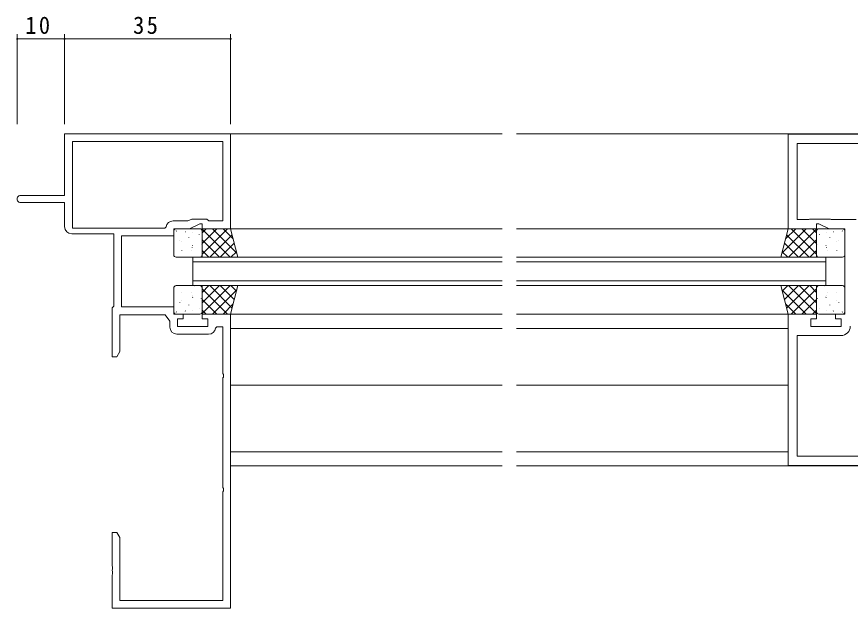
# Model space of a CAD drawing. Units: millimetres on the paper. Extents: x -420 to 373, y -297 to 267.
# Drawn here: x -22.8 to 152.9, y -35.6 to 89.1 of the extents above; entities that cross this region are included whole.
import ezdxf

# ---------------------------------------------------------------- set-up
doc = ezdxf.new("R2010")
doc.units = ezdxf.units.MM
for name, color, linetype, lineweight in [('0-3_YKK_11', 7, 'Continuous', 9), ('0-4_YKK_12', 2, 'Continuous', 9), ('0-6_YKK_13', 4, 'Continuous', 9), ('0-7_YKK_D', 6, 'Continuous', 9)]:
    doc.layers.add(name, color=color, linetype=linetype, lineweight=lineweight)
doc.styles.add('ＭＳ ゴシック', font='')
doc.styles.get('ＭＳ ゴシック').set_extended_font_data('MS Gothic')

msp = doc.modelspace()

# ---------------------------------------------------------------- linework, layer by layer
at = {"layer": '0-3_YKK_11'}
for p, q in [((-12.7, 64.4), (-12.7, 51.4)), ((22.3, 64.4), (-12.7, 64.4)), ((22.3, 44.4), (22.3, 64.4)), ((139.8, 64.3), (174.8, 64.3)), ((139.8, 44.4), (139.8, 64.3)), ((-11.07, 62.77), (20.67, 62.77)), ((-11.07, 44.53), (-11.07, 62.77)), ((-11.07, 62.77), (20.67, 62.77)), ((20.67, 62.77), (20.67, 46.03)), ((141.73, 62.37), (141.73, 46.33)), ((172.87, 62.37), (141.73, 62.37)), ((-12.7, 51.4), (-21.95, 51.4)), ((-21.95, 49.9), (-12.7, 49.9)), ((-12.7, 49.9), (-12.7, 44.83)), ((13.294, 46.03), (10.17, 46.03)), ((14.088, 46.4), (13.294, 46.03)), ((17.3, 46.4), (14.088, 46.4)), ((17.67, 46.03), (17.3, 46.4)), ((20.67, 46.03), (17.67, 46.03)), ((141.73, 46.33), (144.15, 46.33)), ((144.15, 46.33), (144.3, 46.4)), ((144.3, 46.4), (148.722, 46.4)), ((148.722, 46.4), (148.872, 46.33)), ((148.872, 46.33), (154.134, 46.33)), ((8.395, 44.53), (-11.07, 44.53)), ((8.691, 44.78), (8.395, 44.53)), ((10.3, 44.4), (13.656, 44.4)), ((10.3, 42.9), (10.3, 44.4)), ((13.656, 44.4), (15.8, 45.4)), ((15.8, 45.4), (16.3, 45.4)), ((16.3, 45.4), (16.3, 44.4)), ((16.3, 44.4), (22.3, 44.4)), ((145.8, 44.4), (139.8, 44.4)), ((145.8, 45.4), (145.8, 44.4)), ((146.3, 45.4), (145.8, 45.4)), ((148.445, 44.4), (146.3, 45.4)), ((151.8, 44.4), (148.445, 44.4)), ((151.8, 26.4), (151.8, 44.4)), ((-11.2, 43.33), (-2.33, 43.33)), ((-2.33, 43.33), (-2.33, 28.099)), ((-0.7, 42.9), (10.3, 42.9)), ((-0.7, 27.9), (-0.7, 42.9)), ((-2.515, 27.899), (-2.7, 27.7)), ((-2.7, 27.7), (-2.7, 17.4)), ((-2.33, 28.099), (-2.515, 27.899)), ((10.3, 27.9), (-0.7, 27.9)), ((10.3, 26.4), (10.3, 27.9)), ((12.3, 26.4), (10.3, 26.4)), ((12.3, 25.4), (12.3, 26.4)), ((16.3, 26.4), (16.3, 25.4)), ((22.3, 26.4), (16.3, 26.4)), ((22.3, -35.6), (22.3, 26.4)), ((139.8, 26.4), (145.8, 26.4)), ((139.8, -5.5), (139.8, 26.4)), ((145.8, 26.4), (145.8, 25.4)), ((149.8, 26.4), (151.8, 26.4)), ((149.8, 25.4), (149.8, 26.4)), ((-1.07, 26.27), (8.5, 26.27)), ((-1.07, 18.491), (-1.07, 26.27)), ((8.5, 26.27), (9.47, 24.885)), ((9.47, 24.885), (9.47, 23.67)), ((11.1, 25.4), (12.3, 25.4)), ((11.1, 23.8), (11.1, 25.4)), ((16.3, 25.4), (17.5, 25.4)), ((17.5, 25.4), (17.5, 23.8)), ((144.6, 25.4), (144.6, 23.8)), ((145.8, 25.4), (144.6, 25.4)), ((151, 25.4), (149.8, 25.4)), ((151, 23.8), (151, 25.4)), ((17.5, 23.8), (11.1, 23.8)), ((19.113, 23.445), (19.41, 23.7)), ((19.41, 23.7), (20.67, 23.7)), ((20.67, 23.7), (20.67, 13.858)), ((144.6, 23.8), (151, 23.8)), ((10.97, 22.17), (17.63, 22.17)), ((141.73, 21.87), (150.93, 21.87)), ((141.73, -3.57), (141.73, 21.87)), ((-1.7, 17.4), (-1.07, 18.491)), ((-2.7, 17.4), (-1.7, 17.4)), ((20.67, 13.858), (20.79, 13.675)), ((20.79, 13.125), (20.67, 12.942)), ((20.67, 12.942), (20.67, -10.142)), ((20.79, 13.675), (20.79, 13.125)), ((156.6, -3.57), (141.73, -3.57)), ((174.8, -5.5), (139.8, -5.5)), ((20.67, -10.142), (20.79, -10.325)), ((20.79, -10.325), (20.79, -10.875)), ((20.79, -10.875), (20.67, -11.058)), ((20.67, -11.058), (20.67, -33.97)), ((-2.7, -19.6), (-2.7, -26.642)), ((-1.7, -19.6), (-2.7, -19.6)), ((-1.07, -20.691), (-1.7, -19.6)), ((-1.07, -33.97), (-1.07, -20.691)), ((-2.7, -26.642), (-2.58, -26.825)), ((-2.58, -27.375), (-2.7, -27.558)), ((-2.7, -27.558), (-2.7, -27.642)), ((-2.7, -27.642), (-2.58, -27.825)), ((-2.58, -26.825), (-2.58, -27.375)), ((-2.58, -27.825), (-2.58, -28.375)), ((-2.58, -28.375), (-2.7, -28.558)), ((-2.7, -28.558), (-2.7, -35.6)), ((20.67, -33.97), (-1.07, -33.97)), ((-2.7, -35.6), (22.3, -35.6))]:
    msp.add_line(p, q, dxfattribs=at)
for centre, radius, start, end in [((-21.95, 50.65), 0.75, 89.99998, 270), ((10.17, 44.53), 1.5, 90, 170.40591), ((-11.2, 44.83), 1.5, 180, 269.99998), ((10.97, 23.67), 1.5, 180, 269.99998), ((17.63, 23.67), 1.5, 270, 351.37306), ((150.93, 23.87), 2, 270, 359.99998)]:
    msp.add_arc(centre, radius, start, end, dxfattribs=at)
at = {"layer": '0-4_YKK_12'}
for p, q in [((22, 64.4), (79.55, 64.4)), ((82.55, 64.4), (232.05, 64.4)), ((22.3, 44.4), (79.55, 44.4)), ((140, 44.4), (82.55, 44.4)), ((14.3, 32.4), (14.3, 38.4)), ((14.3, 38.4), (79.55, 38.4)), ((14.3, 37.4), (79.55, 37.4)), ((147.8, 38.4), (82.55, 38.4)), ((147.8, 37.4), (82.55, 37.4)), ((147.8, 38.4), (147.8, 32.4)), ((14.3, 33.4), (79.55, 33.4)), ((147.8, 33.4), (82.55, 33.4)), ((14.3, 32.4), (79.55, 32.4)), ((147.8, 32.4), (82.55, 32.4)), ((22.3, 26.4), (79.55, 26.4)), ((140, 26.4), (82.55, 26.4)), ((22.3, 23.4), (79.55, 23.4)), ((139.8, 23.4), (82.55, 23.4)), ((22.3, 11.4), (79.55, 11.4)), ((139.8, 11.4), (82.55, 11.4)), ((22.3, -2.6), (79.55, -2.6)), ((139.8, -2.6), (82.55, -2.6)), ((22.3, -5.6), (79.55, -5.6)), ((82.55, -5.6), (232.05, -5.6))]:
    msp.add_line(p, q, dxfattribs=at)
at = {"layer": '0-6_YKK_13'}
for p, q in [((10.8, 44.4), (15.8, 44.4)), ((10.864, 43.956), (10.84, 43.912)), ((19.389, 44.4), (16.3, 41.311)), ((17.144, 44.4), (16.3, 43.556)), ((22.3, 44.4), (16.3, 44.4)), ((21.634, 44.4), (16.3, 39.066)), ((16.3, 44.4), (16.3, 38.4)), ((22.202, 38.4), (16.3, 44.302)), ((23.584, 39.263), (18.447, 44.4)), ((22.836, 42.256), (20.692, 44.4)), ((23.8, 38.4), (22.3, 44.4)), ((138.3, 38.4), (139.8, 44.4)), ((138.516, 39.263), (143.653, 44.4)), ((139.264, 42.256), (141.408, 44.4)), ((139.8, 44.4), (145.8, 44.4)), ((139.898, 38.4), (145.8, 44.302)), ((140.466, 44.4), (145.8, 39.066)), ((142.711, 44.4), (145.8, 41.311)), ((144.956, 44.4), (145.8, 43.556)), ((145.8, 44.4), (145.8, 38.4)), ((151.3, 44.4), (146.3, 44.4)), ((151.236, 43.956), (151.26, 43.912)), ((10.3, 38.9), (10.3, 43.9)), ((12.808, 43.764), (12.72, 43.717)), ((13.488, 42.522), (13.464, 42.478)), ((14.223, 43.592), (14.215, 43.586)), ((15.679, 43.165), (15.655, 43.122)), ((16.3, 43.9), (16.3, 38.9)), ((22.616, 43.136), (17.879, 38.4)), ((139.484, 43.136), (144.221, 38.4)), ((145.8, 43.9), (145.8, 38.9)), ((146.421, 43.165), (146.445, 43.122)), ((147.878, 43.592), (147.885, 43.586)), ((148.612, 42.522), (148.636, 42.478)), ((149.292, 43.764), (149.38, 43.717)), ((151.8, 38.9), (151.8, 43.9)), ((11.598, 41.931), (11.574, 41.887)), ((12.018, 41.617), (12.01, 41.611)), ((14.222, 40.498), (14.198, 40.454)), ((14.333, 40.874), (14.245, 40.828)), ((16.112, 41.089), (16.088, 41.045)), ((16.205, 41.773), (16.198, 41.766)), ((19.957, 38.4), (16.3, 42.057)), ((23.065, 41.34), (20.125, 38.4)), ((139.035, 41.34), (141.976, 38.4)), ((142.143, 38.4), (145.8, 42.057)), ((145.895, 41.773), (145.902, 41.766)), ((145.988, 41.089), (146.012, 41.045)), ((147.767, 40.874), (147.856, 40.828)), ((147.878, 40.498), (147.902, 40.454)), ((150.082, 41.617), (150.09, 41.611)), ((150.502, 41.931), (150.526, 41.887)), ((12.03, 39.855), (12.006, 39.811)), ((14.038, 39.831), (14.03, 39.825)), ((17.712, 38.4), (16.3, 39.812)), ((23.514, 39.544), (22.37, 38.4)), ((138.586, 39.544), (139.73, 38.4)), ((144.388, 38.4), (145.8, 39.812)), ((148.062, 39.831), (148.07, 39.825)), ((150.07, 39.855), (150.094, 39.811)), ((15.8, 38.4), (10.8, 38.4)), ((14.654, 38.421), (14.643, 38.4)), ((16.3, 38.4), (23.8, 38.4)), ((145.8, 38.4), (138.3, 38.4)), ((146.3, 38.4), (151.3, 38.4)), ((147.446, 38.421), (147.457, 38.4)), ((10.3, 31.9), (10.3, 26.9)), ((15.8, 32.4), (10.8, 32.4)), ((14.654, 32.379), (14.643, 32.4)), ((17.712, 32.4), (16.3, 30.988)), ((16.3, 32.4), (23.8, 32.4)), ((22.202, 32.4), (16.3, 26.498)), ((19.957, 32.4), (16.3, 28.743)), ((16.3, 26.4), (16.3, 32.4)), ((16.3, 26.9), (16.3, 31.9)), ((21.634, 26.4), (16.3, 31.734)), ((22.616, 27.664), (17.879, 32.4)), ((23.065, 29.46), (20.125, 32.4)), ((23.8, 32.4), (22.3, 26.4)), ((23.514, 31.256), (22.37, 32.4)), ((145.8, 32.4), (138.3, 32.4)), ((138.3, 32.4), (139.8, 26.4)), ((138.586, 31.256), (139.73, 32.4)), ((139.035, 29.46), (141.976, 32.4)), ((139.484, 27.664), (144.221, 32.4)), ((139.898, 32.4), (145.8, 26.498)), ((140.466, 26.4), (145.8, 31.734)), ((142.143, 32.4), (145.8, 28.743)), ((144.388, 32.4), (145.8, 30.988)), ((145.8, 26.4), (145.8, 32.4)), ((145.8, 26.9), (145.8, 31.9)), ((146.3, 32.4), (151.3, 32.4)), ((147.446, 32.379), (147.457, 32.4)), ((151.8, 31.9), (151.8, 26.9)), ((12.03, 30.946), (12.006, 30.989)), ((14.038, 30.969), (14.03, 30.975)), ((14.222, 30.302), (14.198, 30.346)), ((14.333, 29.926), (14.245, 29.972)), ((23.584, 31.537), (18.447, 26.4)), ((138.516, 31.537), (143.653, 26.4)), ((147.767, 29.926), (147.856, 29.972)), ((147.878, 30.302), (147.902, 30.346)), ((148.062, 30.969), (148.07, 30.975)), ((150.07, 30.946), (150.094, 30.989)), ((11.598, 28.869), (11.574, 28.913)), ((12.018, 29.183), (12.01, 29.189)), ((13.488, 28.278), (13.464, 28.322)), ((16.112, 29.711), (16.088, 29.755)), ((16.205, 29.027), (16.198, 29.034)), ((19.389, 26.4), (16.3, 29.489)), ((22.836, 28.544), (20.692, 26.4)), ((139.264, 28.544), (141.408, 26.4)), ((142.711, 26.4), (145.8, 29.489)), ((145.895, 29.027), (145.902, 29.034)), ((145.988, 29.711), (146.012, 29.755)), ((148.612, 28.278), (148.636, 28.322)), ((150.082, 29.183), (150.09, 29.189)), ((150.502, 28.869), (150.526, 28.913)), ((10.8, 26.4), (15.8, 26.4)), ((10.864, 26.844), (10.84, 26.888)), ((12.808, 27.036), (12.72, 27.083)), ((14.223, 27.208), (14.215, 27.215)), ((15.679, 27.635), (15.655, 27.679)), ((17.144, 26.4), (16.3, 27.244)), ((22.3, 26.4), (16.3, 26.4)), ((139.8, 26.4), (145.8, 26.4)), ((144.956, 26.4), (145.8, 27.244)), ((151.3, 26.4), (146.3, 26.4)), ((146.421, 27.635), (146.445, 27.679)), ((147.878, 27.208), (147.885, 27.215)), ((149.292, 27.036), (149.38, 27.083)), ((151.236, 26.844), (151.26, 26.888))]:
    msp.add_line(p, q, dxfattribs=at)
for centre, start, end in [((10.8, 43.9), 90, 180), ((15.8, 43.9), 0, 90), ((146.3, 43.9), 90, 180), ((151.3, 43.9), 0, 90), ((10.8, 38.9), 180, 270), ((15.8, 38.9), 270, 0), ((146.3, 38.9), 179.99998, 270), ((151.3, 38.9), 270, 0), ((10.8, 31.9), 90, 180), ((15.8, 31.9), 0, 90), ((146.3, 31.9), 90, 179.99998), ((151.3, 31.9), 0, 90), ((10.8, 26.9), 180, 270), ((15.8, 26.9), 270, 0), ((146.3, 26.9), 180, 270), ((151.3, 26.9), 270, 0)]:
    msp.add_arc(centre, 0.5, start, end, dxfattribs=at)
at = {"layer": '0-7_YKK_D'}
for p, q in [((-22.7, 66.4), (-22.7, 85.4)), ((-22.7, 84.4), (-12.7, 84.4)), ((-12.7, 66.4), (-12.7, 85.4)), ((-12.7, 66.4), (-12.7, 85.4)), ((22.3, 84.4), (-12.7, 84.4)), ((22.3, 66.4), (22.3, 85.4))]:
    msp.add_line(p, q, dxfattribs=at)
for centre, start, end in [((-22.7, 84.4), 0, 180), ((-22.7, 84.4), 180, 0), ((-12.7, 84.4), 0, 180), ((-12.7, 84.4), 0, 180), ((-12.7, 84.4), 180, 0), ((-12.7, 84.4), 180, 0), ((22.3, 84.4), 0, 180), ((22.3, 84.4), 180, 0)]:
    msp.add_arc(centre, 0.106, start, end, dxfattribs=at)

# ---------------------------------------------------------------- texts
at = {"layer": '0-7_YKK_D', "color": 3, "char_height": 3.666, "attachment_point": 7, "style": 'ＭＳ ゴシック'}
for s, insert in [('\\T1.21;\\W0.95;10', (-21.001, 85.4)), ('\\T1.21;\\W0.95;35', (1.73, 85.4))]:
    msp.add_mtext(s, dxfattribs=dict(at, insert=insert))

doc.saveas('drawing.dxf')
